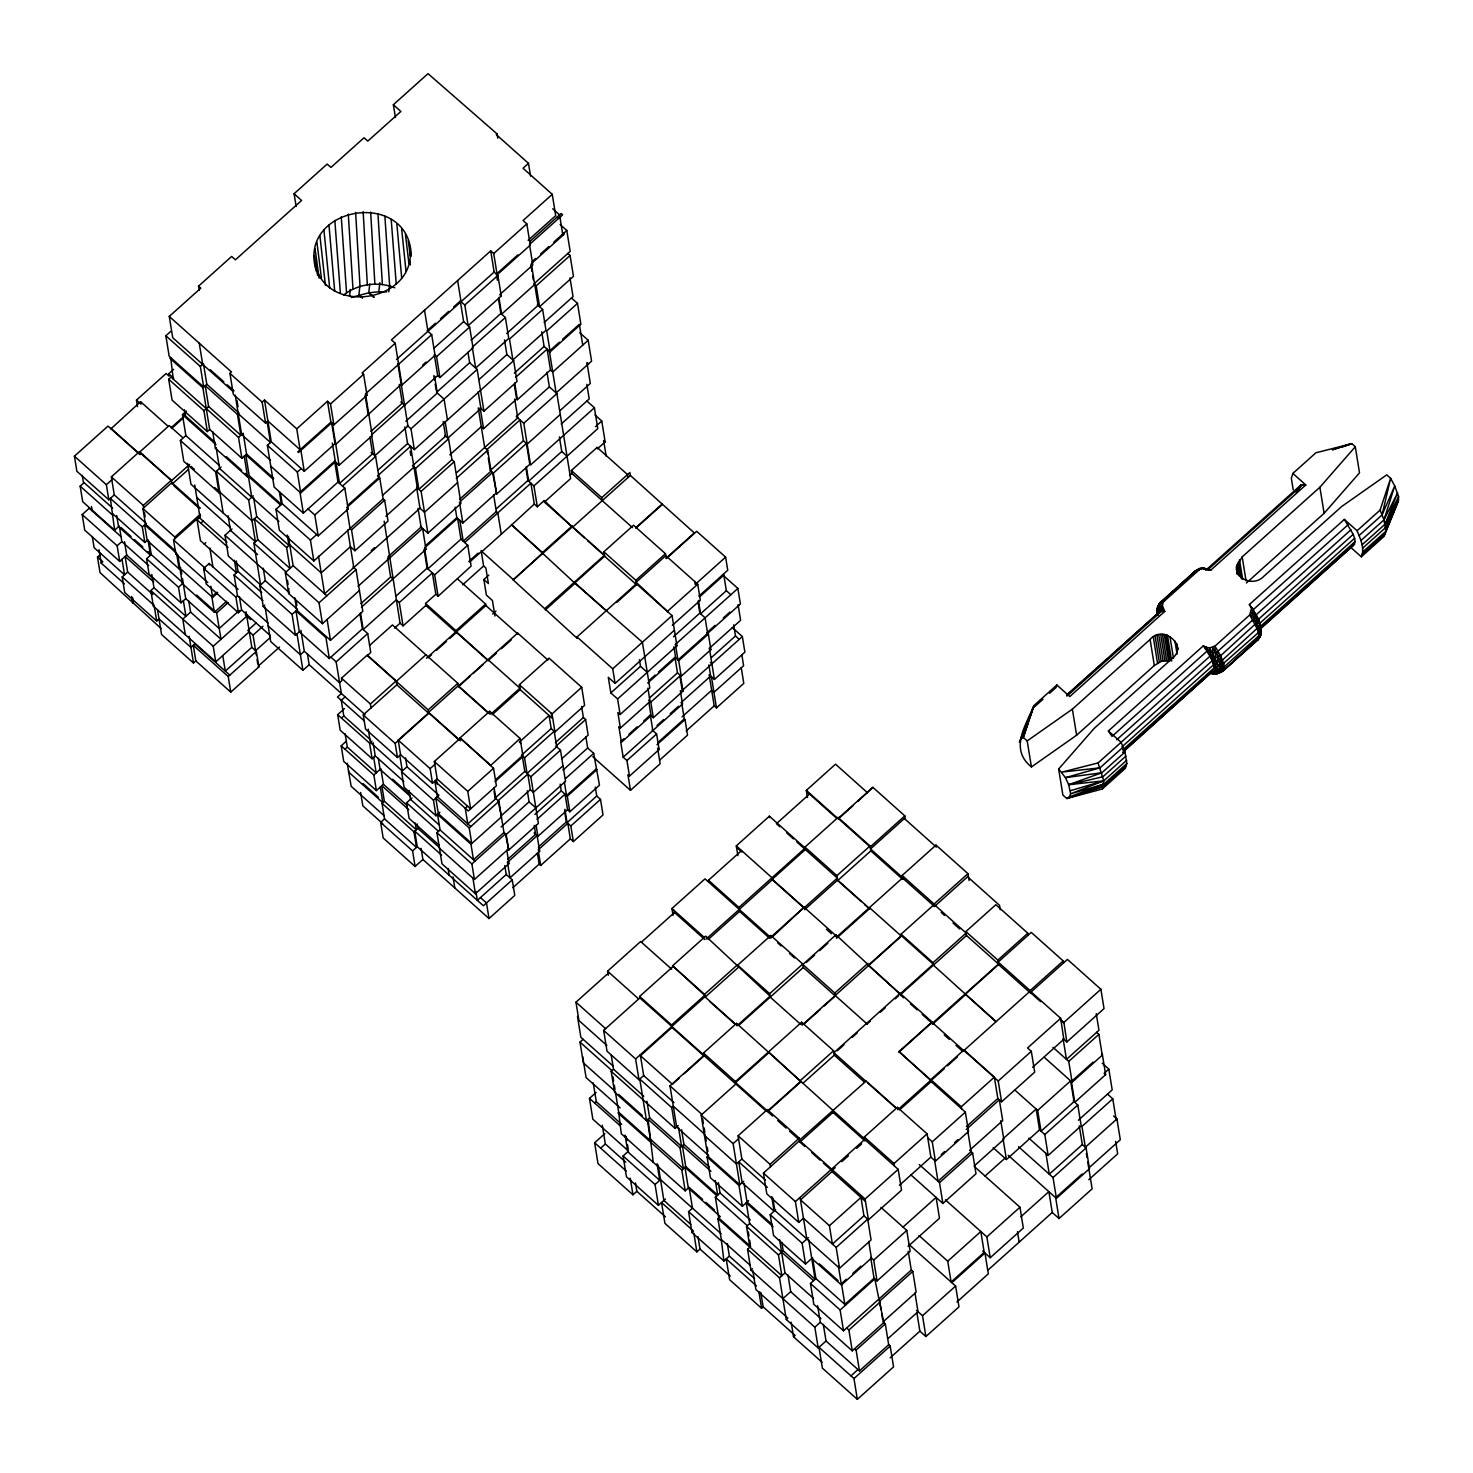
<?xml version="1.0" encoding="UTF-8"?>
<svg xmlns="http://www.w3.org/2000/svg" width="1473" height="1473" viewBox="0 0 1473 1473"><rect width="100%" height="100%" fill="white"/><g stroke="black" fill="none" stroke-linecap="round" stroke-linejoin="round"><path stroke-width="1.5" d="M1209.388 569.867L1202.042 568.026L1196.923 569.996L1158.956 604.169L1157.262 608.257L1158.22 615.309L1157.336 614.609L1157.262 608.257L1160.54 602.144L1195.303 570.972L1202.042 568.026L1210.824 570.106L1305.796 484.948L1292.871 473.422L1315.905 452.782L1351.846 443.668L1355.289 446.742L1359.505 472.815L1324.117 513.304L1246.416 582.977M1249.38 604.538C1255.493 614.259 1266.798 628.658 1257.832 639.853L1223.069 671.025L1216.348 673.971L1210.732 673.437L1216.348 673.971L1223.069 671.025L1260.354 636.097C1263.963 624.349 1255.125 613.946 1249.38 604.538L1344.352 519.398L1357.075 530.74C1360.26 538.787 1365.121 548.122 1361.291 556.812L1350.17 546.87M1122.61 752.427L1213.734 670.362C1215.317 662.427 1207.529 656.056 1209.701 647.917L1214.967 646.113L1249.73 614.941C1253.081 601.573 1251.056 609.656 1257.113 617.205M1237.099 573.918L1236.491 566.387L1242.181 556.904L1319.882 487.25L1355.289 446.742M1362.82 551.915L1385.854 531.274L1398.429 500.82L1398.577 496.567L1394.728 485.943L1390.622 478.302L1386.756 474.84L1341.572 506.602L1263.852 576.274C1255.512 585.407 1239.493 581.467 1236.399 569.572M1344.352 519.398L1353.208 534.349L1258.237 619.489L1260.851 628.161L1260.354 636.097L1257.832 639.853L1221.467 672.001L1213.936 673.99L1210.419 672.351M1353.208 534.349L1354.589 538.289L1259.636 623.447L1261.054 627.369L1258.476 632.561L1221.448 665.17L1218.797 665.851L1212.887 662.758L1215.575 657.75L1214.967 646.113L1220.601 655.761L1219.073 671.43L1218.061 673.106L1213.108 673.64L1211.45 672.093L1216.348 673.971L1219.184 672.185L1219.147 673.4L1213.734 670.362L1123.844 750.935M1159.398 606.324L1160.54 602.144L1164.425 600.984L1199.188 569.812L1202.042 568.026L1206.921 569.904M1122.518 750.088L1214.102 667.969L1218.797 665.851L1209.701 647.917L1206.516 647.384L1206.976 651.158L1112.041 736.371L1108.377 730.976L1203.349 645.818L1206.516 647.384L1214.212 660.585L1216.569 669.957L1214.875 673.106L1213.126 671.099L1219.073 671.43L1223.989 669.294L1223.695 663.734L1220.601 655.761L1256.948 622.527L1256.819 616.487L1251.277 612.823L1260.078 630.536L1260.575 633.648L1257.832 639.853M1258.771 638.122L1260.078 630.536L1257.261 628.824L1249.73 614.941L1258.844 620.575C1260.778 627.314 1263.797 636.189 1256.23 640.829L1257.776 638.766M349.617 295.944L350.224 289.371M1160.54 602.144L1158.017 605.882L1157.336 614.609L1157.262 608.257L1162.16 601.168M362.358 297.969L358.933 294.913L359.872 285.909M316.308 271.235C296.036 205.631 410.212 187.513 411.243 256.21M314.78 262.231C323.876 317.432 418.24 302.388 409.844 247.114M373.847 297.343L368.766 292.796L369.741 284.031M351.311 297.491L368.766 292.796L378.8 291.764L379.85 282.742M388.817 291.875L389.572 285.32M1260.244 629.026L1353.503 545.397L1355.123 541.53L1354.589 538.289M1260.317 626.688L1261.183 629.947L1259.415 637.827M1203.349 645.818L1206.976 651.158L1212.942 652.999L1218.079 651.103L1252.842 619.93L1254.996 615.309L1254.223 612.05L1251.755 610.172L1259.599 624.368L1258.863 626.798L1222.498 659.996L1219.313 669L1213.734 670.362M1158.22 615.309L1157.023 610.687L1159.619 603.875L1195.303 570.972L1199.225 568.596L1204.527 567.989L1205.89 570.161M1359.027 535.601L1382.042 514.961L1390.622 478.302L1380.091 510.1L1357.075 530.74M1158.404 614.112L1157.189 612.05L1158.956 604.169L1164.425 600.984L1158.275 606.581L1159.84 611.442L1158.588 612.915L1111.102 655.503M1165.843 634.66L1170.059 660.714L1161.184 661.395L1154.316 665.538L1076.616 735.211L1031.431 766.973C1009.41 749.076 1025.355 726.318 1033.862 705.641L1056.878 685L1069.803 696.545L1164.775 611.387L1162.4 605.753L1162.915 603.083L1160.595 603.23L1157.704 610.135L1159.214 612.179L1158.883 608.883L1163.044 608.607L1163.339 611.166L1159.987 605.716L1162.4 605.753L1160.669 608.349L1160.871 611.185L1158.883 608.883M1056.878 685L1056.123 687.449L1049.531 693.341M1031.431 766.973L1027.197 740.901L1072.381 709.157L1150.1 639.485C1162.363 624.073 1189.134 645.818 1171.772 658.836L1094.071 728.509L1058.664 768.998L1062.88 795.07L1066.765 798.513L1102.283 789.031L1103.737 780.837L1098.048 762.959L1212.187 660.769L1217.545 662.077L1222.498 659.996M1108.377 730.976L1121.082 742.318L1124.985 752.077L1126.827 763.493L1125.298 768.39L1102.283 789.031M1292.871 473.422L1291.342 478.32L1293.202 489.754M1391.746 512.475L1384.307 536.154L1361.291 556.812M1360.978 540.481L1383.994 519.84L1394.728 485.943L1382.042 514.961M1033.862 705.641L1023.33 737.457L1020.715 739.078L1033.089 708.09L1042.958 699.252M1157.539 613.836L1157.023 610.687L1159.619 603.875M1032.573 1067.299L1063.837 1039.275L1060.652 1018.285L1030.198 991.09L964.005 1050.433L998.215 1080.998L1001.585 1101.804L1034.69 1072.141L1031.321 1051.317L1027.546 1047.966L1060.652 1018.285M1100.883 989.285L1104.032 1008.618L1066.839 1041.963L1063.893 1022.446L1100.883 989.285L1067.428 959.402L1030.437 992.563L1040.582 1001.622M1033.089 708.09L1023.33 737.457L1027.197 740.901M1223.695 663.734L1220.786 672.461L1214.102 667.969M1362.47 548.324L1385.504 527.684L1398.429 500.82L1385.08 533.723L1362.065 554.364M1396.772 503.49L1385.854 531.274L1383.994 519.84L1380.091 510.1M1032.334 710.538L1019.426 742.189L1027.767 723.961M1398.577 496.567L1385.154 524.112L1362.12 544.752M1383.994 519.84L1397.619 492.774L1385.154 524.112L1398.429 500.82M1197.586 569.535L1196.647 571.248L1195.303 570.972M1208.468 653.681L1209.609 652.06M1218.079 651.103L1217.545 662.077L1213.844 666.348L1219.313 669L1224.21 666.846L1258.973 635.673L1261.367 631.291L1260.151 626.688L1355.123 541.53M1305.796 484.948L1300.862 485.004L1299.241 488.87L1295.853 491.908M296.147 206.515L294.084 193.736L327.172 164.074L330.946 167.425L364.034 137.762L367.79 141.113L400.895 111.451L393.365 104.73L428.017 73.65L497.045 133.877L497.727 138.131M199.242 290.384L198.56 286.13L231.648 256.449L235.422 259.819L301.597 200.457L294.084 193.736M233.213 391.542L172.728 337.722L169.266 316.419L200.807 288.137L198.56 286.13M165.86 335.77L200.346 366.482L203.679 387.031L169.174 356.227L165.86 335.77L170.942 331.222M173.28 379.15L170.684 357.571M137.523 406.677L136.455 400.122L166.118 373.516L169.137 376.204L168.732 373.755L173.685 369.318M188.526 469.353L172.028 484.12L171.402 480.198L139.456 451.677L111.359 476.884L114.268 494.891L108.818 499.789L76.872 471.268L74.423 456.188L107.989 426.102L139.935 454.623M110.991 428.79L140.579 401.706L167.812 426.01M169.911 358.27L202.887 387.73L209.663 429.472L207.325 431.571L172.065 400.104L168.695 379.224L171.034 377.125L238.516 437.389L241.885 458.269L246.562 454.071L243.192 433.191L238.516 437.389M200.346 366.482L203.458 363.684L206.791 384.232L239.031 413.011L237.466 414.41L240.854 435.29L208.614 406.511L205.226 385.631L237.466 414.41M116.735 515.605L118.54 526.726L114.636 530.225L82.691 501.704L80.168 486.127L84.071 482.628M202.887 387.73L206.791 384.232M189.612 464.437L171.476 480.695L139.53 452.174L169.192 425.568L182.652 437.591M219.422 465.542L185.856 435.566L182.468 414.686L186.5 411.077M300.124 449.707L296.736 428.827L327.503 401.264L330.891 422.18L297.785 451.806L298.54 452.487L331.646 422.861L335.015 443.686L304.248 471.25L300.879 450.388L267.902 421.039L265.563 423.138L233.342 394.451L229.935 373.369L231.482 371.969L169.266 316.419M497.045 133.877L496.254 134.577L528.494 163.356L530.556 176.134M108.818 499.789L106.369 484.709L111.819 479.811M171.402 427.52L182.947 417.19M171.568 428.514L183.094 418.166M124.524 541.714L126.696 555.063L119.681 561.36L84.716 530.133L82.193 514.574L89.209 508.277L120.804 536.485M207.325 431.571L203.937 410.709L208.614 406.511M219.808 492.111L219.017 492.811L183.775 461.325L180.387 440.464L185.856 435.566M114.636 530.225L110.365 498.39L142.31 526.911L144.833 542.487L147.963 539.689L150.485 555.247L118.54 526.726M143.691 507.854L143.304 505.405L171.402 480.198M175.71 551.141L145.44 524.112L142.918 508.553L171.807 482.647L200.383 508.185M265.563 423.138L262.157 402.147L264.496 400.048L296.736 428.827M528.494 163.356L523.044 168.253L552.265 194.344L555.708 215.647L528.126 240.32M272.928 479.001L245.788 454.77L249.176 475.65L247.611 477.049L215.371 448.252L216.163 447.553L219.532 468.432L278.913 521.46M161.275 628.676L100.017 572.592L97.494 557.015L100.827 554.051M119.681 561.36L117.159 545.783L121.836 541.585L119.313 526.027M124.432 583.842L101.214 563.128L102.779 561.729L97.494 557.015M142.31 526.911L146.214 523.412L114.268 494.891M219.017 492.811L215.647 471.931L221.097 467.033M303.346 513.138L299.976 492.258L334.629 461.196L338.017 482.076L303.346 513.138L274.125 487.047L267.368 445.288L271.271 441.808L264.496 400.048M229.806 675.15L194.841 643.94L190.956 647.439L159.01 618.918L156.672 621.017L124.726 592.477L122.204 576.919L127.654 572.021L125.131 556.463L153.726 581.982M552.265 194.344L523.062 220.527L526.818 223.896L530.262 245.126L497.156 274.751L493.731 253.559L490.712 250.87L391.431 339.895L395.187 343.246L401.963 385.005L435.051 355.324L431.699 334.666L427.188 330.633L435.456 323.231M182.486 578.631L185.727 598.646L181.05 602.844L149.104 574.304L146.582 558.746L151.259 554.548L149.104 541.217M175.103 538.547L174.864 537.074L200.346 514.224M207.767 582.572L175.821 554.032L173.538 539.947L200.586 515.697M493.731 253.559L526.818 223.896M234.41 560.292L236.435 572.813L200.438 540.665L197.069 519.785L200.383 516.82M395.187 343.246L362.1 372.927L363.61 374.271L366.998 395.261L333.892 424.868L330.891 422.18M333.892 424.868L330.504 403.952L363.61 374.271M200.825 523.154L203.164 521.055M175.821 554.032L176.594 553.351L144.649 524.811L147.171 540.388L179.117 568.909L180.682 567.51M440.427 318.794L448.713 311.374M453.666 306.936L460.294 301.008L464.805 305.04L468.156 325.662L501.243 295.981L497.911 275.433L494.155 272.063L490.712 250.87M396.495 359.449L494.155 272.063M529.636 241.664L561.121 213.493L562.612 214.837L529.507 244.463L532.839 264.974L499.734 294.637L501.243 295.981M517.925 254.829L496.401 274.088L497.414 280.257M431.699 334.666L365.488 393.917L366.998 395.261M464.805 305.04L497.911 275.433M187.568 463.332L190.938 484.194L255.418 541.769L248.661 500.01L253.338 495.812M249.305 631.751L215.758 661.856L153.358 606.139L150.835 590.581L153.965 587.782L151.793 574.433M204.213 544.034L205.76 542.635M257.757 539.67L289.997 568.449L286.609 547.569L254.369 518.791L257.757 539.67L253.853 543.169L260.611 584.91L228.389 556.131L225.001 535.251L232.016 528.954M433.835 348.328L463.627 321.63L460.294 301.008M332.327 443.078L335.384 461.859L300.731 492.939L297.343 472.06L301.247 468.561M532.232 261.457L535.564 258.493M540.536 254.019L548.84 246.58M553.811 242.106L566.792 230.488L560.127 224.54M153.358 606.139L154.149 605.44L122.204 576.919M335.015 443.686L335.77 444.349L401.208 384.324L401.963 385.005M422.714 365.046L426.028 362.082M253.669 497.911L256.707 516.692L252.03 520.89L214.708 487.563M181.05 602.844L178.528 587.267L183.204 583.069L147.889 551.546M469.648 327.006L473.036 347.886L439.93 377.548L436.56 356.669L469.648 327.006L463.627 321.63M239.399 596.602L241.572 609.951L238.442 612.75L206.202 583.971L203.697 568.394L209.148 563.496L238.037 589.292M203.937 569.867L205.483 568.468L173.538 539.947M385.908 516.231L417.356 488.042L410.599 446.282L377.493 475.963L379.758 477.97L383.127 498.85L313.823 560.992L279.336 530.188L275.948 509.327L282.19 503.729L280.496 493.289M471.065 340.208L500.857 313.491L498.5 298.89M370.883 431.386L402.332 403.197L399.275 384.398M534.717 284.492L501.612 314.172L498.905 297.472M570.088 255.473L573.476 276.335L539.597 306.715L536.209 285.836L570.088 255.473L567.841 253.448M436.56 356.669L434.296 354.662L437.684 375.541L371.491 434.885L374.86 455.765L407.966 426.084L397.839 363.61L398.594 364.291M335.384 461.859L339.14 465.229L372.246 435.548L365.838 395.979M505.386 317.524L508.756 338.403L475.669 368.084L472.281 347.205L505.386 317.524L500.857 313.491M188.783 600.984L190.588 612.105L182.781 619.102L185.303 634.66M467.954 352.268L469.648 362.708L436.542 392.37L444.073 399.091L447.461 419.971M268.031 623.061L237.484 595.792L234.097 574.912L238 571.414L236.306 560.974M405.848 421.241L437.297 393.052L434.59 376.352M216.954 592.164L211.854 596.731L214.377 612.308L226.732 601.223M179.909 568.21L212.609 597.412L217.709 592.827M506.657 333.561L538.087 305.371L531.33 263.63L564.417 233.949L563.68 233.268M342.528 486.108L375.615 456.427L371.104 452.395M542.616 309.404L545.986 330.283L512.899 359.946L509.511 339.085L542.616 309.404L537.332 304.708M344.792 488.115L348.162 508.995L318.186 535.877L314.799 514.998L344.792 488.115L338.017 482.076M504.502 339.968L506.878 354.57L513.654 360.627L414.355 449.652L410.985 428.772L477.16 369.428L469.648 362.708M286.609 547.569L289.721 544.771L321.206 572.887L350.408 546.704L354.919 550.736L388.025 521.074L384.637 500.194L383.127 498.85M190.588 612.105L221.024 639.282L216.66 612.952L228.223 602.567M238.442 612.75L235.919 597.173L237.484 595.792M377.788 470.31L407.579 443.594L404.872 426.894M478.743 379.795L506.878 354.57M544.145 322.513L573.034 296.607L569.996 277.808M347.554 505.497L379.003 477.307L375.615 456.427M360.056 614.259L362.432 628.861L329.326 658.541L325.956 637.662L295.981 610.908L299.35 631.77L295.447 635.268L263.225 606.489L259.837 585.61L265.306 580.712L263.262 568.191M313.823 560.992L310.435 540.112L316.677 534.533M379.758 477.97L346.652 507.651L348.162 508.995M577.508 303.383L580.878 324.244L550.129 351.826L546.741 330.946L577.508 303.383L571.469 298.006M239.234 610.54L219.182 628.511L185.727 598.646M359.43 590.47L322.44 623.65L288.69 593.527L285.32 572.647L293.109 565.65L288.377 536.43M514.316 373.148L544.108 346.45L541.733 331.83M157.556 610.025L161.533 634.476L193.479 662.997L195.817 660.898L193.294 645.34L228.241 676.549L230.764 692.126L258.88 666.919L256.357 651.361L251.828 647.328L246.065 611.737M215.758 661.856L213.235 646.279L246.801 616.193M382.538 495.351L413.968 467.162M515.679 377.327L547.109 349.138L550.497 370.018L552.743 372.025L588.187 340.263L579.791 332.769M448.584 438.825L451.953 459.705L418.866 489.386L415.478 468.506L448.584 438.825L444.809 435.474M263.225 606.489L264.772 605.09M559.372 342.196L549.374 351.163L556.131 392.904L591.575 361.143L588.187 340.263M562.686 339.213L579.349 324.281L582.737 345.161M354.919 550.736L351.55 529.875L384.637 500.194M514.28 384.398L516.636 399.017L483.549 428.698L480.161 407.818L483.936 411.17L517.023 381.507L513.654 360.627M288.69 593.527L288.8 588.648M256.044 623.024L247.814 630.407L253.08 635.121L256.32 655.135M449.854 454.862L481.284 426.673L483.549 428.698M253.08 635.121L262.967 626.246M516.636 399.017L517.391 399.68L550.497 370.018M454.218 461.73L460.975 503.471L427.888 533.152L421.112 491.393L454.218 461.73L451.953 459.705M251.828 647.328L225.295 671.117L222.773 655.559M295.447 635.268L292.077 614.388L297.528 609.509L265.306 580.712M546.999 372.246L549.355 386.865L516.268 416.528L523.78 423.248L530.556 465.008L594.411 407.745L586.88 401.024M255.602 650.679L270.424 637.386M228.241 676.549L256.357 651.361M456.538 472.778L517.76 417.872L514.721 399.091M371.233 550.589L374.547 547.625M421.112 491.393L416.601 487.36L419.989 508.24L324.594 593.766L318.499 556.186M456.243 478.43L487.673 450.241L484.672 447.553L478.246 407.892M322.44 623.65L319.052 602.77L356.043 569.609L353.041 566.921M457.606 482.592L424.5 512.273L419.989 508.24M523.78 423.248L556.886 393.586L549.355 386.865M279.539 647.034L258.125 666.256L258.88 666.919M358.068 586.309L422.604 528.439L425.992 549.319L361.456 607.189M493.326 473.128L526.413 443.447L529.801 464.326L496.696 494.007L493.326 473.128L490.306 470.439L523.412 440.758L520.024 419.897L486.937 449.56L487.6 453.739M459.613 499.31L491.061 471.121L487.673 450.241M559.703 410.912L590.323 383.459L586.935 362.579L588.445 363.941M461.123 500.654L492.571 472.465L496.696 494.007M560.274 414.447L527.168 444.128L523.412 440.758M300.915 630.37L304.303 651.25L300.4 654.749L268.16 625.97M360.848 603.672L390.64 576.974L387.602 558.193M425.384 545.82L456.833 517.631L455.139 507.191M561.25 424.003L589.218 398.925L586.843 384.324M294.729 597.67L296.754 610.209L330.486 640.332L362.818 611.35L356.043 569.609M456.833 517.631L462.853 523.007L495.941 493.326M265.122 607.171L270.682 641.528L302.922 670.307L309.164 664.728L307.36 653.607M395.666 596.362L427.115 568.173L424.077 549.392M425.992 549.319L424.482 547.974L457.587 518.293L460.957 539.173L427.87 568.854L424.832 550.055M496.475 508.682L527.905 480.493L525.879 467.972M559.39 436.892L561.765 451.493L528.66 481.174L526.303 466.554M493.621 494.818L496.327 511.518L463.222 541.199L459.834 520.319M464.732 542.543L530.924 483.181L534.294 504.061L537.314 506.749L544.181 500.599L572.574 527.224L630.352 475.429L629.873 472.483L601.776 497.671L602.254 500.617M435.842 594.245L425.55 603.488L425.863 605.44L403.068 625.878L399.293 602.549L432.381 572.887L435.842 594.245L438.107 596.27L471.121 566.092L467.733 545.231L460.957 539.173M595.534 426.618L601.757 421.02L595.018 414.999M364.457 721.07L337.501 697.005L341.386 693.507L336.157 661.856L367.698 633.574L362.432 628.861M438.107 596.27L434.645 574.893L467.733 545.231M537.314 506.749L533.926 485.887L597.78 428.625L594.411 407.745M369.52 645.505L392.481 624.939L457.845 683.306L458.398 686.731L469.924 676.383M394.561 628.124L400.048 623.189L384.177 521.221M468.874 561.379L478.044 553.167M469.629 562.042L481.837 551.105L481.082 550.423M511.499 524.498L575.004 583.308L642.394 642.21L649.796 687.928L620.133 714.534L617.61 698.957L676.936 645.763L672.056 615.622L636.354 583.75L577.029 636.944L577.269 638.417L513.175 579.92L542.764 552.835L511.591 524.996L534.294 504.061M632.488 527.629L571.819 473.459L571.34 470.513L597.117 447.405L627.535 474.582L628.014 477.528M513.101 579.423L481.929 551.583L511.591 524.996M304.303 651.25L339.545 682.717L341.883 680.636L341.478 678.169L367.256 655.08L396.163 680.894L396.808 684.816L428.735 713.337L395.169 743.423L397.452 757.509L400.564 754.71L398.207 740.127L428.661 712.84L458.895 739.851M601.757 421.02L605.145 441.9L597.357 448.878L597.117 447.405M428.735 713.337L428.183 709.894L367.329 655.559L370.754 652.484L367.698 633.574M569.535 475.503L571.819 473.459M584.339 537.719L544.421 502.072L570.64 478.559L556.886 393.586M462.614 584.818L483.604 566L481.45 552.651M345.161 696.858L341.257 700.356L343.78 715.933L370.294 739.593M494.928 616.045L492.424 600.487L486.385 595.11L483.881 579.552L488.815 575.114M373.074 742.595L375.247 755.944L372.117 758.742L340.189 730.221L337.667 714.663L344.406 708.623M341.441 718.032L343.78 715.933M371.03 707.924L370.404 704.002L396.163 680.894M396.255 681.391L425.918 654.785M542.672 552.338L572.353 525.751M449.688 638.527L456.28 632.617L455.967 630.647L485.63 604.059L457.477 578.907M513.175 579.92L572.5 526.726L604.427 555.229L545.102 608.423M397.452 757.509L365.525 729.006L363.242 714.902L396.808 684.816M426.47 658.228L456.133 631.622L488.06 660.143M485.63 604.059L485.869 605.513L456.207 632.12L488.134 660.622L496.383 653.239M428.275 657.731L431.571 654.767M436.505 650.33L446.393 641.473M376.388 790.578L373.866 775.001L380.881 768.703L383.403 784.28L376.388 790.578L343.706 761.394L341.184 745.817L346.1 741.416M492.682 614.038L495.978 611.074M344.94 749.186L347.297 747.087L345.124 733.738M372.117 758.742L369.613 743.165L371.951 741.066M616.745 602.457L636.52 584.726L604.593 556.223L603.875 551.804L633.537 525.217L665.465 553.719L666.183 558.138L694.28 532.931L630.352 475.429M428.183 709.894L457.845 683.306M547.901 660.051L517.649 633.059L458.324 686.234L488.557 713.245M473.22 673.437L483.107 664.562M635.82 527.647L662.279 503.932M501.317 648.801L511.205 639.945M604.593 556.223L574.93 582.811L606.858 611.332M635.913 528.144L662.353 504.429M545.341 609.896L575.004 583.308M439.875 812.267L435.99 815.766L404.062 787.245L401.54 771.686L406.99 766.789L405.554 757.895M382.023 803.337L413.95 831.84L416.472 847.417L384.545 818.914L382.023 803.337L384.361 801.238L381.838 785.68L408.739 809.69M470.789 826.556L437.352 796.69L434.848 781.132L468.267 810.979L496.383 785.79L493.547 768.262L460.018 737.918L489.68 711.312L520.116 738.489L523.025 756.496L495.02 781.629M551.289 713.227L552.08 718.143L520.153 689.622L519.361 684.724L549.024 658.136L581.706 687.302L584.615 705.328L554.953 731.915L551.197 728.564L549.061 715.455L519.398 742.042L520.908 743.386M636.52 584.726L635.802 580.307L665.465 553.719M434.332 761.504L467.77 791.369L470.623 808.88L437.186 779.033L434.332 761.504L460.11 738.396M437.186 779.033L432.51 783.231L430.134 768.648L434.811 764.45M491.89 713.282L519.914 688.149L487.986 659.646L488.134 660.622M492.129 714.755L520.153 689.622M666.256 558.617L696.711 531.33L725.618 557.144L727.754 570.254L698.92 596.105M421.094 848.374L422.898 859.477L415.091 866.474L383.164 837.971L380.642 822.394L384.545 818.914M439.341 845.392L409.089 818.38L406.566 802.822L412.035 797.924M435.99 815.766L433.467 800.189L438.917 795.291L406.99 766.789M413.95 831.84L417.853 828.36L417.135 823.904M490.527 765.573L520.116 738.489M725.618 557.144L695.182 584.45L694.704 581.504M554.953 731.915L552.044 713.908L581.706 687.302M668.061 610.779L697.723 584.192L665.796 555.671L636.115 582.277L668.3 612.252M467.77 791.369L493.547 768.262M674.413 630.205L615.088 683.398L612.731 668.816L672.056 615.622M415.091 866.474L412.587 850.915L417.264 846.717L414.742 831.159L441.624 855.15M521.534 755.152L551.197 728.564M495.904 779.475L522.271 755.833L524.535 757.84L527.058 773.417L556.72 746.811L554.198 731.252L524.535 757.84M699.675 596.786L723.832 575.133L723.077 574.452M506.822 850.271L508.977 863.62L475.429 893.706L441.992 863.859L436.947 832.724L440.059 829.925L437.536 814.366L470.973 844.213L473.496 859.772L503.95 832.484L498.905 801.349L495.131 797.998L494.063 791.314M467.604 806.191L465.265 808.29L467.788 823.867L495.885 798.661L494.081 787.539M672.296 625.362L700.319 600.248L697.723 584.192M555.358 742.65L583.382 717.535L581.577 706.414M617.61 698.957L610.835 692.918L640.497 666.312L639.411 659.646M673.456 636.759L699.822 613.118L698.018 601.997M495.131 797.998L524.793 771.392L522.271 755.833M723.832 575.133L726.336 590.691L700.577 613.799L698.423 600.45M583.382 717.535L585.628 719.542L555.965 746.148L560.495 750.18L565.522 781.316L506.196 834.51L508.719 850.068L538.381 823.481L530.814 776.768L524.793 771.392M469.243 827.955L435.805 798.09L438.328 813.667L471.765 843.513L469.243 827.955L498.905 801.349M737.881 588.445L740.403 604.004L677.948 659.996L675.426 644.419L737.881 588.445L722.488 574.691M530.814 776.768L560.495 750.18M561.784 758.761L588.15 735.119L585.628 719.542M648.58 680.949L655.172 675.039M658.468 672.075L674.947 657.308L677.47 672.866L681.226 676.236L710.888 649.63L708.366 634.071L706.874 632.727M647.678 683.085L675.702 657.971L673.898 646.85M500.673 816.245L530.335 789.657L527.813 774.08L498.15 800.686L501.428 816.926L470.973 844.213M708.513 631.254L715.086 625.362M723.298 617.997L729.871 612.087M681.226 676.236L678.703 660.659L708.366 634.071M562.999 765.739L533.336 792.345L530.335 789.657M562.944 770.158L587.672 747.989L585.867 736.868M501.078 826.979L529.083 801.864L527.297 790.743M649.446 697.981L677.47 672.866M648.912 702.363L651.066 715.694L621.403 742.3L618.881 726.723L620.391 728.067L650.053 701.479L647.899 688.13M732.32 627.608L742.355 636.557L744.878 652.134L714.423 679.421L709.378 648.286L740.606 620.299L738.083 604.722L738.838 605.403M565.669 778.481L593.693 753.366L587.672 747.989M653.331 717.719L650.808 702.161L680.471 675.555L682.993 691.113L653.331 717.719L650.33 715.031L643.738 720.941M507.964 849.387L474.416 879.491L471.894 863.914L505.442 833.828L508.719 850.068M534.902 814.459L561.268 790.835L560.2 784.152M711.551 657.437L735.469 635.986L733.664 624.883M652.097 729.927L656.608 733.959L659.131 749.518L629.468 776.124L626.946 760.547L623.171 757.196L620.667 741.619L623.963 738.673M628.897 734.235L637.146 726.852M537.019 819.301L565.043 794.186L567.565 809.745L569.812 811.77L599.474 785.183L593.693 753.366M682.993 691.113L682.238 690.45L742.355 636.557M596.215 768.943L566.553 795.53L564.38 782.181M569.812 811.77L567.289 796.212L596.952 769.606M507.614 859.459L535.638 834.326L534.202 825.432M657.032 725.489L663.623 719.579M670.215 713.669L678.464 706.285M623.171 757.196L682.515 704.002L680.342 690.653M507.485 862.276L537.148 835.67L539.67 851.247L510.008 877.834L507.485 862.276L508.977 863.62M534.128 832.981L537.903 836.351L567.565 809.745M626.946 760.547L656.608 733.959M504.797 865.59L506.233 874.483L477.344 900.371L475.908 891.478M682.017 716.872L711.68 690.285L713.945 692.292L743.607 665.704L741.803 654.583M538.308 847.067L566.313 821.952L564.509 810.831M595.295 787.134L596.731 796.028L567.068 822.634L564.914 809.285M657.915 742.539L684.282 718.898L681.76 703.321M657.013 744.675L685.019 719.561L684.282 718.898M600.505 799.397L603.009 814.956L573.347 841.562L570.824 825.985L600.505 799.397L596.731 796.028M506.233 874.483L512.254 879.86L483.383 905.748L417.264 846.717M686.179 730.958L714.202 705.843L709.157 674.708L714.423 679.421M512.807 887.759L539.173 864.117L537.369 852.996M539.173 864.117L540.683 865.461L570.346 838.874L567.823 823.297L538.161 849.903L539.67 851.247M714.202 705.843L716.467 707.869L743.791 683.362L741.269 667.803M659.536 760.252L687.541 735.137L685.019 719.561M592.79 756.699L630.481 790.338L660.143 763.75L657.621 748.174L659.131 749.518M422.898 859.477L489.018 918.526L514.777 895.418L512.254 879.86M737.881 855.666L736.297 845.87L769.385 816.189L805.105 848.08L738.912 907.442L739.556 911.364L769.827 938.393M673.032 915.285L671.927 908.51L705.015 878.847L771.189 937.933M807.499 797.593L806.339 790.375L835.522 764.192L867.487 792.732M708.789 882.198L708.476 880.246L741.563 850.565M608.22 975.255L607.557 971.167L640.645 941.505L671.688 969.197M641.399 942.168L674.505 912.505L674.192 910.535M606.858 1045.48L578.944 1020.55L575.961 1002.192L609.067 972.511M809.506 794.039L776.4 823.72L779.806 826.758M647.291 1119.977L650.661 1140.802L618.697 1112.262L615.327 1091.438L583.363 1062.917L579.994 1042.092L583.124 1039.294M684.024 1073.835L703.947 1055.975L671.983 1027.436L671.596 1024.987L704.683 995.325L672.572 965.809L705.659 936.128L770.066 996.135L736.96 1025.816M796.838 841.948L837.308 878.092L804.221 907.773L772.257 879.234L805.344 849.553L804.958 847.104L838.045 817.441L870.009 845.962L870.801 850.878L902.765 879.399M703.781 1054.999L639.871 997.921L639.632 996.448L672.719 966.785M904.827 815.876L870.175 846.957L838.211 818.417L872.863 787.337L904.827 815.876L905.14 817.846L870.488 848.908L902.452 877.448M852.885 805.823L838.284 818.896L806.339 790.375M857.746 801.459L872.863 787.337M640.295 1054.742L643.664 1075.548L638.987 1079.746L607.023 1051.206L603.654 1030.4L639.871 997.921M706.138 939.074L772.331 879.731L772.018 877.761L736.297 845.87M708.108 939.553L739.556 911.364M646.923 1101.233L649.63 1117.878L646.5 1120.677L614.554 1092.137L611.185 1071.331L613.523 1069.232L611.148 1054.668M738.102 967.614L704.996 997.276L704.536 994.33L737.623 964.668M861.263 901.568L837.714 880.541L836.903 875.643L870.009 845.962M665.446 1199.04L658.431 1205.337L626.467 1176.798L623.097 1155.992L628.566 1151.094L592.846 1119.204L589.476 1098.379L596.105 1092.432M823.683 1006.372L835.265 995.987L803.319 967.448L802.748 964.023L770.802 935.484L737.697 965.146L769.661 993.686L770.213 997.129L800.483 1024.158M836.093 935.815L804.129 907.276L771.042 936.957L770.802 935.484M638.987 1079.746L635.618 1058.94L704.923 996.779L735.193 1023.827M772.846 936.441L804.129 907.276M671.983 1027.436L640.442 1055.718L672.406 1084.257L679.053 1078.291M804.534 909.725L837.621 880.062L869.586 908.583L836.48 938.264M837.714 880.541L870.801 850.878M594.742 1103.093L596.289 1101.694L593.269 1082.95M1066.562 695.072L1159.84 611.442L1164.775 611.387M1207.584 568.633L1300.862 485.004M1067.023 695.035L1107.714 658.541M1066.931 696.085L1161.921 610.927L1160.669 608.349M1207.694 568.56L1207.97 569.646L1302.924 484.507M716.909 1195.763L684.945 1167.224L688.333 1188.048L685.203 1190.847L621.293 1133.768L618.697 1112.262M635.507 1183.003L636.87 1191.326L632.967 1194.824L598.001 1163.596L594.632 1142.772L604.795 1133.676M703.947 1055.975L703.468 1053.029L736.555 1023.367L864.633 1138.979M769.661 993.686L802.748 964.023M900.242 994.349L835.928 934.839L802.84 964.502L834.786 993.041L835.265 995.987M968.35 876.104L934.471 906.466L902.526 877.945L902.12 875.478L935.999 845.115L967.964 873.655L969.068 880.504M806.302 962.513L814.587 955.093M819.54 950.656L827.826 943.236M600.653 1148.167L605.329 1143.969L602.291 1125.225M748.615 1200.698L742.374 1206.277L710.428 1177.756L707.058 1156.931L708.605 1155.532L676.659 1126.992L669.994 1085.859L703.873 1055.478L766.107 1111.047M902.526 877.945L836.333 937.288L835.928 934.839M738.783 1025.318L803.319 967.448M678.206 1125.593L675.094 1128.392L671.725 1107.586L673.29 1106.186L705.236 1134.726M651.434 1140.102L683.398 1168.623L680.029 1147.817L648.065 1119.277L653.257 1162.307M1348.034 524.793L1253.026 609.877L1254.223 612.05M701.166 1115.098L733.131 1143.637L739.796 1184.771L707.832 1156.231L701.166 1115.098L735.819 1084.018L735.432 1081.569L801.625 1022.225L833.571 1050.765L834.289 1055.165L864.559 1082.213M1116.681 739.814L1209.959 656.203L1215.575 657.75L1220.601 655.761M1350.98 529.746L1256.009 614.922L1258.844 620.575L1258.237 619.489M834.786 993.041L867.892 963.36M934.471 906.466L934.085 904.017L967.964 873.655M768.685 1052.882L735.579 1082.545L767.543 1111.084L800.631 1081.421L768.519 1051.888M801.625 1022.225L802.104 1025.171L901.384 936.147L901.071 934.177L934.158 904.514L966.122 933.053L933.017 962.716L933.422 965.165L995.822 1021.71M803.835 1024.177L820.369 1009.336M1122.003 746.829L1213.586 664.746L1215.648 664.249M1058.664 768.998L1065.439 777.652L1100 767.838L1123.034 747.198M680.029 1147.817L683.914 1144.318L681.557 1129.754M1259.857 628.032L1264.939 623.466M1268.327 620.428L1278.509 611.295M1290.385 600.653L1293.773 597.615M1300.567 591.538L1307.343 585.444M1312.443 580.878L1331.095 564.159M1346.359 550.479L1349.765 547.44M1123.936 749.886L1129.036 745.338M1145.976 730.129L1151.076 725.563M1157.852 719.487L1181.585 698.202M1201.931 679.955L1208.725 673.879M1259.783 629.081L1354.755 543.924M1101.951 772.717L1065.439 777.652L1068.68 784.704L1101.951 772.717L1124.985 752.077M1125.869 756.146L1102.854 776.787L1068.68 784.704L1070.65 793.781L1069.361 796.875L1066.765 798.513L1103.038 786.582L1126.072 765.942M1126.753 760.197L1103.737 780.837L1070.65 793.781L1103.811 784.152L1126.827 763.493M658.431 1205.337L655.062 1184.513L660.512 1179.634L721.07 1233.693M685.203 1190.847L681.833 1170.022L685.737 1166.524L682.367 1145.718L710.962 1171.256M765.426 1180.094L741.876 1159.067L738.102 1135.793L767.304 1109.611L799.268 1138.15L799.894 1142.072L804.939 1146.583M922.19 1014.363L932.28 1023.385L998.473 964.023L966.509 935.502L965.883 931.58L995.858 904.698L1027.823 933.238L1028.136 935.189M800.483 1080.427L833.571 1050.765M772.662 1116.074L767.617 1111.581L800.723 1081.9M965.533 994.68L932.446 1024.361L932.041 1021.912L900.095 993.373L833.902 1052.716L865.848 1081.256L799.581 1140.102L789.491 1131.098M733.131 1143.637L738.581 1138.739M837.364 1050.728L843.974 1044.799M852.259 1037.379L857.212 1032.923M835.191 995.49L867.155 1024.03L870.451 1021.065M880.394 1012.154L885.347 1007.698M895.289 998.804L898.585 995.84M903.686 997.847L900.316 994.846L966.509 935.502M802.84 1083.355L834.289 1055.165M741.876 1159.067L736.408 1163.946L704.462 1135.425M727.349 1243.617L729.356 1256.119L723.906 1260.998L691.942 1232.478L688.572 1211.653L692.476 1208.155L689.106 1187.348L702.566 1199.353M823.315 1324.374L826.022 1341.019L818.215 1348.016L814.845 1327.191L750.935 1270.131L747.566 1249.307L750.678 1246.508L718.732 1217.987L715.344 1197.162L720.039 1192.964L718.345 1182.561M742.374 1206.277L739.004 1185.47L743.681 1181.272M691.942 1232.478L693.507 1231.078L661.543 1202.539L664.931 1223.345L696.876 1251.884L700.006 1249.086L697.981 1236.602M770.453 1166.782L770.066 1164.333L799.268 1138.15M1063.524 962.9L1063.211 960.93L1031.247 932.391L998.16 962.072L1030.124 990.611L1030.511 993.06L998.547 964.52L997.847 960.101L1027.823 933.238M798.771 1222.424L766.807 1193.885L763.437 1173.079L799.655 1140.599L865.074 1199.022L868.444 1219.828L901.55 1190.166L898.18 1169.341L864.706 1139.458L795.402 1201.6L798.771 1222.424L803.448 1218.226L836.167 1247.428L839.536 1268.253L871.077 1239.971L867.707 1219.165L836.167 1247.428M930.991 1080.611L898.953 1051.575L932.041 1021.912M899.027 1052.072L932.114 1022.391L964.079 1050.93L963.931 1049.954L930.826 1079.617L931.139 1081.587L965.367 1112.133L968.498 1131.485L935.392 1161.147L930.881 1157.115L927.106 1133.86L897.407 1107.346L864.32 1137.009L864.946 1140.931L833 1112.391L799.894 1142.072M998.547 964.52L965.459 994.201L995.73 1021.231M749.904 1265.031L721.31 1239.493L717.94 1218.687L720.279 1216.588L688.333 1188.048M723.906 1260.998L721.31 1239.493M749.904 1247.208L746.535 1226.401L749.647 1223.603L746.277 1202.778L773.196 1226.825M845.594 1305.096L815.913 1278.582L812.525 1257.758L805.51 1264.055L773.564 1235.516L770.195 1214.709L775.645 1209.812M1030.124 990.611L1063.211 960.93M897.812 1109.795L930.899 1080.114L898.953 1051.575M932.648 1079.12L944.23 1068.735M947.526 1065.771L957.468 1056.859M835.173 1167.647L831.858 1170.612L823.444 1163.099M841.783 1161.7L848.411 1155.771M856.678 1148.351L861.65 1143.895M899.708 1109.777L931.139 1081.587M831.619 1169.139L832.006 1171.587L800.483 1199.869L829.428 1225.702L832.392 1244.077L863.933 1215.796L860.969 1197.439L829.428 1225.702M750.935 1270.131L752.5 1268.732M717.94 1218.687L781.868 1275.747L778.481 1254.941L783.176 1250.743L781.813 1242.42M805.51 1264.055L802.141 1243.23L808.382 1237.651M894.406 1165.99L894.019 1163.523L927.106 1133.86M961.593 1108.782L961.28 1106.812L994.367 1077.15L963.931 1049.954M865.074 1199.022L898.18 1169.341M998.215 1080.998L1031.321 1051.317M818.215 1348.016L786.269 1319.477L779.512 1277.846L784.98 1272.948L779.585 1239.64M935.392 1161.147L932.262 1141.814L965.367 1112.133M756.514 1285.947L726.244 1258.918L729.614 1279.724L761.578 1308.263L763.143 1306.864L760.768 1292.3M899.432 1185.305L930.881 1157.115M966.38 1126.642L997.829 1098.453L994.367 1077.15M966.233 1129.46L999.338 1099.797L1002.708 1120.603L969.602 1150.284L972.622 1152.972L975.991 1173.778L942.886 1203.459L910.682 1174.699M941.265 1154.556L944.58 1151.573M954.504 1142.68L957.818 1139.715M782.899 1298.652L790.688 1291.674L788 1275.01M908.233 1251.313L911.271 1270.057L843.513 1330.8L813.814 1304.286L810.445 1283.462L815.913 1278.582M1098.876 1034.377L1102.246 1055.202L1072.123 1082.195L1068.735 1061.407L1098.876 1034.377L1096.612 1032.37M786.269 1319.477L787.816 1318.077L755.87 1289.538L752.832 1270.812M942.886 1203.459L939.516 1182.635L972.622 1152.972M903.023 1227.083L936.11 1197.402L939.479 1218.226L908.049 1246.416M880.983 1207.4L906.779 1230.434L910.148 1251.258L877.061 1280.939L873.692 1260.115L870.672 1257.426L874.041 1278.251L844.858 1304.415L841.47 1283.609L846.349 1279.245M852.83 1273.427L860.95 1266.154M1039.533 1129.883L1006.427 1159.546L1003.058 1138.739L1036.163 1109.059L1039.533 1129.883L1044.799 1134.578L1048.168 1155.403L1081.182 1125.795L1077.794 1105.008L1073.265 1100.975M811.752 1258.458L841.451 1284.972L871.427 1258.108L868.739 1241.444M974.021 1166.119L1003.813 1139.402L1000.775 1120.677M1037.655 1110.403L1070.632 1080.851L1074.02 1101.638L1041.043 1131.227L1037.655 1110.403L1014.602 1089.817M1093.132 1062.033L1071.387 1081.532L1074.774 1102.32L1105.634 1074.646L1102.264 1053.821L1102.246 1055.202M873.692 1260.115L906.779 1230.434M822.118 1362.322L793.524 1336.803L795.089 1335.403L763.143 1306.864M814.845 1327.191L820.314 1322.294L817.607 1305.649M985.032 1176.08L1004.881 1158.275M843.513 1330.8L840.144 1309.994L874.796 1278.914L883.8 1322.57L852.259 1350.833L820.314 1322.294M1102.209 1063.211L1108.819 1069.103L1104.142 1073.301L1105.634 1074.646M1044.799 1134.578L1077.794 1105.008M1078.383 1120.216L1112.189 1089.91L1108.819 1069.103M911.271 1270.057L912.781 1271.402L879.676 1301.082L881.02 1309.405M852.259 1350.833L848.89 1330.027L880.431 1301.745M1113.606 1115.963L1116.921 1118.928L1085.343 1147.264L1081.937 1126.458L1112.778 1098.821L1107.512 1094.108M947.728 1261.201L980.834 1231.52L984.203 1252.345L951.116 1282.007L947.728 1261.201L919.042 1235.571M1079.267 1125.851L1082.324 1144.576L1049.292 1174.202L1045.904 1153.377M885.31 1323.914L888.679 1344.72L859.477 1370.903L856.108 1350.078L885.31 1323.914L883.045 1321.889L916.151 1292.208L912.781 1271.402M1019.96 1207.234L1023.33 1228.04L990.224 1257.721L986.855 1236.897L1019.96 1207.234L975.052 1167.132M1086.098 1147.927L1089.486 1168.715L1056.417 1198.378L1053.048 1177.553L1086.098 1147.927L1082.324 1144.576M1020.752 1216.864L1048.886 1191.639L1052.256 1212.463L1059.032 1218.521L1092.137 1188.84L1087.718 1161.81M888.219 1338.386L918.01 1311.688L914.972 1292.944M951.853 1282.688L984.958 1253.007L988.328 1273.832L956.879 1302.022M850.952 1375.837L857.967 1369.559M955.627 1286.039L958.997 1306.864L925.891 1336.527L922.521 1315.72L955.627 1286.039L908.896 1244.335M890.189 1346.064L893.559 1366.889L857.341 1399.35L853.972 1378.544L890.189 1346.064L888.679 1344.72M1082.121 1173.981L1055.662 1197.696L1059.032 1218.521M890.097 1357.867L919.87 1331.15L916.85 1312.425M987.72 1270.334L1052.256 1212.463M1088.768 1179.744L1117.676 1153.819L1115.65 1141.317M1205.153 648.488L1206.516 647.384M343.614 295.042C357.81 283.884 378.119 281.048 394.856 287.806M1258.384 636.262L1261.109 633.74L1260.667 631.862M1341.222 447.35L1351.846 443.668L1332.402 449.799L1349.489 444.165M1103.811 784.152L1069.361 796.875L1103.038 786.582M1070.484 790.688L1103.737 780.837L1068.68 784.704M1098.048 762.959L1062.107 772.073L1100 767.838M1258.936 621.477L1260.262 624.239L1252.842 619.93M1196.923 569.996L1199.188 569.812L1199.225 568.596L1203.496 568.891M378.8 291.764L386.81 291.857M1207.97 569.646L1210.824 570.106M1223.069 671.025L1219.313 669M1213.918 669.165L1216.569 669.957M1211.45 672.093L1214.875 673.106M1223.989 669.294L1221.946 668.3L1218.318 657.179L1212.629 647.476L1212.942 652.999L1211.082 658.486L1214.212 660.585M1157.023 610.687L1158.312 611.461M1157.189 612.05L1158.588 612.915M1255.364 624.589L1260.851 628.161M368.766 292.796L374.124 296.994M358.933 294.913L362.505 297.712M552.725 208.798L559.556 214.892L562.87 235.349L562.115 234.667M557.217 216.991L558.727 218.335M536.209 285.836L533.962 283.829L570.18 251.349L566.792 230.488M544.108 346.45L550.129 351.826M605.145 441.9L603.635 440.556L606.158 456.114M726.336 590.691L730.866 594.724M561.765 451.493L567.031 456.207M571.34 470.513L601.776 497.671M735.469 635.986L739.225 639.356M437.684 375.541L439.93 377.548M699.822 613.118L705.088 617.831L707.611 633.39M527.905 480.493L533.926 485.887M904.367 818.546L936.312 847.067L935.999 845.115M603.875 551.804L635.802 580.307M967.577 876.803L999.541 905.324L1000.241 909.743M709.378 648.286L710.888 649.63M587.709 540.72L604.519 555.726M710.409 662.519L711.901 663.863M675.426 644.419L676.936 645.763M400.822 401.853L404.578 405.204M675.702 657.971L678.703 660.659M407.211 425.402L410.985 428.772M496.327 511.518L497.819 512.862L501.28 534.22M965.883 931.58L997.847 960.101M902.12 875.478L934.085 904.017M806.486 791.351L836.738 818.362M941.21 912.487L944.58 915.488M952.976 923L959.715 929.003M1060.891 1019.758L1063.893 1022.446M1060.726 1020.255L1063.727 1022.943M407.579 443.594L414.355 449.652M1066.839 1041.963L1063.083 1038.594L1066.47 1059.382L1098.95 1030.271L1096.262 1013.608M640.497 666.312L647.273 672.369M682.515 704.002L681.005 702.658L710.667 676.052L708.863 664.949M415.478 468.506L412.477 465.818L445.564 436.137L443.189 421.536M1052.974 1047.321L1068.735 1061.407M327.503 401.264L330.504 403.952M648.562 700.135L650.808 702.161M577.029 636.944L612.731 668.816M1044.191 1057.246L1072.123 1082.195M804.958 847.104L836.903 875.643M901.071 934.177L933.017 962.716M786.619 832.834L793.431 838.91M901.384 936.147L869.42 907.607L869.659 909.08M864.614 904.569L867.984 907.571M483.604 566L485.869 568.007L488.392 583.584L483.881 579.552M615.088 683.398L608.312 677.341L610.835 692.918M420.357 526.432L427.888 533.152M620.133 714.534L617.868 712.509L620.391 728.067M229.935 373.369L262.157 402.147M485.869 605.513L517.796 634.034L517.649 633.059M210.252 369.723L223.804 381.783M227.21 384.803L233.986 390.842M427.115 568.173L434.645 574.893M736.537 847.343L741.803 852.038M772.331 879.731L804.295 908.252M910.424 1003.85L917.145 1009.87M826.39 929.26L831.435 933.753M944.211 1034.875L949.256 1039.386M955.995 1045.388L962.716 1051.391M1089.486 1168.715L1088.731 1168.052L1120.309 1139.752L1116.921 1118.928M271.271 441.808L304.248 471.25M238.258 413.71L270.48 442.508L267.129 421.738M267.368 445.288L297.343 472.06M997.829 1098.453L1001.585 1101.804M389.516 558.12L388.007 556.776L421.112 527.095L418.056 508.314M629.468 776.124L627.958 774.78L630.481 790.338M351.55 529.875L350.04 528.531L347.002 509.732M270.48 460.349L241.627 434.59L235.238 395.114M1028.817 1138.113L1048.168 1155.403M519.361 684.724L552.044 713.908M168.732 373.755L173.814 378.285M425.55 603.488L455.967 630.647M270.756 466.168L300.731 492.939M425.863 605.44L456.28 632.617M390.64 576.974L392.904 578.999M168.695 379.224L203.937 410.709M246.562 454.071L273.72 478.302M308.023 508.94L314.799 514.998M1018.506 1146.712L1053.048 1177.553M209.663 429.472L241.885 458.269M399.293 602.549L396.274 599.861L363.187 629.542L360.48 612.842M708.476 880.246L738.912 907.442M777.762 942.959L781.132 945.961M789.546 953.473L794.591 957.984M930.826 1079.617L961.28 1106.812M183.241 413.987L215.205 442.508M182.468 414.686L216.034 444.662M282.19 503.729L318.186 535.877M249.176 475.65L281.398 504.429L279.373 491.908M226.345 456.648L241.609 470.292M244.997 473.312L280.625 505.129M1008.195 1155.311L1056.417 1198.378M993.17 1147.706L1006.427 1159.546M275.948 509.327L310.435 540.112M400.048 623.189L403.068 625.878M968.498 1131.485L967.743 1130.804L971.112 1151.628L938.006 1181.291L934.637 1160.485M248.661 500.01L216.421 471.231L223.178 512.991M136.455 400.122L140.985 404.154L140.579 401.706M180.387 440.464L215.647 471.931M256.707 516.692L288.947 545.47L287.253 535.049M561.268 790.835L567.289 796.212M190.956 466.352L194.344 469.39M293.109 565.65L326.859 595.773M865.774 1080.759L896.044 1107.788M867.542 1082.747L896.118 1108.285M671.927 908.51L704.462 937.564M927.751 1137.782L932.262 1141.814M674.505 912.505L704.775 939.535M566.313 821.952L570.824 825.985M253.853 543.169L286.093 571.947M285.32 572.647L319.052 602.77M196.774 497.487L230.34 527.463M257.609 554.603L230.469 530.354L228.094 515.753M460.018 737.918L490.454 765.076M110.917 428.293L139.843 454.126M529.083 801.864L535.859 807.904M460.497 740.864L428.569 712.343L458.232 685.755L490.159 714.258L489.68 711.312M570.346 838.874L573.347 841.562M173.722 485.63L198.947 508.148M225.001 535.251L289.481 592.827M226.916 542.267L200.162 518.367L194.749 484.967M197.069 519.785L227.965 547.385M919.281 1164.572L939.516 1182.635M259.837 585.61L292.077 614.388M945.39 1199.869L986.855 1236.897M238 571.414L261.752 592.625M330.891 657.142L336.157 661.856M299.35 631.77L329.326 658.541M672.572 965.809L704.536 994.33M864.32 1137.009L894.019 1163.523M234.097 574.912L262.949 600.653M710.041 1001.787L735.285 1024.306M341.478 678.169L370.404 704.002M982.694 1251L990.224 1257.721M111.359 476.884L143.304 505.405M142.918 508.553L174.864 537.074M503.95 832.484L506.196 834.51M398.207 740.127L430.134 768.648M203.697 568.394L235.919 597.173M309.164 664.728L365.028 714.626M74.423 456.188L106.369 484.709M363.242 714.902L395.169 743.423M241.572 609.951L270.406 635.71M245.291 614.849L250.557 619.544M400.564 754.71L432.51 783.231M112.648 508.148L83.317 481.966L82.23 475.282M112.887 513.948L144.833 542.487M337.667 714.663L369.613 743.165M401.54 771.686L433.467 800.189M80.168 486.127L112.114 514.648M120.989 527.518L131.079 536.54M134.448 539.541L142.844 547.035M196.664 595.092L216.66 612.952M214.377 612.308L182.431 583.768L177.736 554.861M375.247 755.944L403.805 781.445M703.468 1053.029L735.432 1081.569M639.632 996.448L671.596 1024.987M777.707 1120.585L786.122 1128.097M146.582 558.746L178.528 587.267M811.678 1152.586L820.074 1160.098M392.647 779.217L409.457 794.223M607.557 971.167L638.619 998.915M832.006 1171.587L865.48 1201.471M410.359 796.414L380.108 769.403L378.303 758.3M121.836 541.585L148.736 565.614M439.046 824.825L410.47 799.323L409.034 790.43M347.297 747.087L376.204 772.902L373.682 757.343M440.059 829.925L475.006 861.116M406.566 802.822L438.512 831.324M82.193 514.574L117.159 545.783M341.184 745.817L373.866 775.001M126.696 555.063L153.597 579.073M383.403 784.28L406.935 805.289M436.947 832.724L471.894 863.914M863.933 1215.796L868.444 1219.828M153.965 587.782L185.911 616.303L183.388 600.745M417.853 828.36L439.709 847.859M150.835 590.581L213.235 646.279M439.47 848.282L474.416 879.491M127.654 572.021L152.879 594.54M384.361 801.238L416.288 829.759L415.22 823.076M348.641 770.747L348.622 772.11L382.814 802.638L380.292 787.079M363.076 783.618L378.451 797.353M480.474 897.573L486.495 902.949L489.018 918.526M384.453 816.024L351.163 786.306L347.186 763.217M738.102 1135.793L770.066 1164.333M382.685 823.573L362.8 805.823L360.646 792.492M380.642 822.394L412.587 850.915M195.817 660.898L230.764 692.126M575.961 1002.192L605.532 1028.577M669.994 1085.859L701.94 1114.398M603.654 1030.4L635.618 1058.94M763.437 1173.079L795.402 1201.6M916.501 1310.344L922.521 1315.72M874.041 1278.251L877.061 1280.939M643.664 1075.548L673.934 1102.577M767.341 1187.385L738.765 1161.847L742.134 1182.672L774.08 1211.211L771.723 1196.628M671.725 1107.586L639.761 1079.046L646.5 1120.677M919.87 1331.15L925.891 1336.527M613.394 1066.323L580.859 1037.287L577.49 1016.462M839.536 1268.253L774.872 1210.511L772.846 1198.009M613.523 1069.232L643.793 1096.262M579.994 1042.092L611.958 1070.632M611.185 1071.331L675.094 1128.392M707.058 1156.931L739.004 1185.47M770.195 1214.709L802.141 1243.23M819.338 1263.834L838.082 1280.571M683.914 1144.318L709.157 1166.855M772.294 1224.615L747.05 1202.078L744.031 1183.353M649.63 1117.878L681.576 1146.417L678.556 1127.674M618.697 1094.439L642.246 1115.466M720.039 1192.964L750.309 1219.994M783.176 1250.743L815.121 1279.282L808.714 1239.732M620.133 1107.954L586.088 1077.573L582.719 1056.749M685.737 1166.524L717.682 1195.063L715.326 1180.499M749.647 1223.603L813.556 1280.663M715.344 1197.162L747.308 1225.702M746.535 1226.401L778.481 1254.941M810.445 1283.462L840.144 1309.994M617.924 1112.962L681.833 1170.022M596.289 1101.694L621.68 1124.341M589.476 1098.379L620.115 1125.74M705.917 1202.373L714.331 1209.867M784.98 1272.948L813.575 1298.486M846.644 1328.002L848.89 1330.027M747.566 1249.307L779.512 1277.846M790.688 1291.674L820.958 1318.703M854.598 1348.734L856.108 1350.078M688.572 1211.653L720.536 1240.192M623.097 1155.992L655.062 1184.513M605.329 1143.969L625.749 1162.215M826.022 1341.019L859.477 1370.903M729.356 1256.119L754.599 1278.638M690.8 1224.468L663.881 1200.44L658.155 1165.051M594.632 1142.772L626.191 1170.961M853.972 1378.544L819.006 1347.316L822.376 1368.122L857.341 1399.35M636.87 1191.326L665.465 1216.864M700.006 1249.086L730.277 1276.134M1206.976 651.158L1209.959 656.203M1259.967 627.885L1261.183 629.947M1257.261 628.824L1258.973 635.673M409.586 260.574L410.415 264.937M316.4 268.73L317.634 275.469M1086.356 1153.488L1087.037 1157.649M1319.882 487.25L1324.117 513.304M1242.181 556.904L1246.048 580.804M1239.511 559.795L1242.678 579.331M1238.535 561.434L1241.352 578.797M1237.559 563.073L1239.658 576.09M1237.025 564.73L1238.775 575.593M1236.491 566.387L1237.541 572.905M1236.436 567.989L1237.486 574.507M1177.13 644.732L1177.829 649.077M1176.688 643.314L1177.756 649.832M1174.938 641.068L1177.056 654.104M1169.949 636.612L1173.465 658.321M1167.426 635.047L1171.661 661.101M1164.241 634.274L1168.457 660.327M1162.455 634.311L1166.671 660.383M1160.687 634.366L1164.904 660.42M1158.828 634.845L1163.044 660.917M1156.968 635.323L1161.184 661.395M1155.127 636.207L1159.361 662.279M1153.304 637.091L1157.52 663.163M1150.1 639.485L1154.316 665.538M1072.381 709.157L1076.616 735.211M1112.778 1098.821L1116.147 1119.627M1017.475 1231.723L1019.169 1242.144M900.095 993.373L900.316 994.846M897.407 1107.346L897.738 1109.298M838.045 817.441L838.211 818.417M866.989 1023.054L867.155 1024.03M881.701 1313.566L882.714 1319.808M832.668 1110.439L833.147 1113.385M769.385 816.189L769.624 817.662M838.413 1266.246L841.451 1284.972M800.078 1197.42L806.817 1239.051M711.422 676.733L716.467 707.869M767.304 1109.611L767.617 1111.581M791.167 1322.22L793.524 1336.803M736.555 1023.367L736.887 1025.318M679.716 674.892L682.238 690.45M758.871 1291.6L761.578 1308.263M748.321 1231.944L749.002 1236.105M749.665 1240.266L750.346 1244.427M650.33 715.031L652.852 730.59M702.676 1118.909L703.413 1123.42M704.149 1127.95L704.867 1132.461M705.567 1136.806L706.248 1140.967M707.261 1147.209L707.942 1151.37M693.838 1233.159L696.876 1251.884M530.906 265.03L531.937 271.308M532.6 275.469L533.281 279.649M657.05 1163.67L659.738 1180.333L627.774 1151.794L625.086 1135.131M544.181 500.599L544.421 502.072M514.685 382.98L517.391 399.68M626.209 1136.53L626.872 1140.691M627.553 1144.852L628.216 1149.014M630.26 1178.161L632.967 1194.824M612.971 1076.873L613.633 1081.035M614.315 1085.196L614.996 1089.357M477.16 369.428L483.936 411.17M478.209 391.781L480.916 408.481L447.829 438.162L445.122 421.462M488.281 457.919L490.306 470.439M457.624 280.551L461.049 301.689M536.098 825.23L537.903 836.351M538.51 852.131L540.683 865.461M459.466 502.127L462.853 523.007M393.365 104.73L395.427 117.509M424.519 310.214L427.943 331.315M433.835 375.67L434.517 379.85M435.198 384.03L436.211 390.29M410.102 451.198L410.783 455.378M472.907 878.147L475.429 893.706M453.021 876.877L454.826 887.998M436.395 779.733L437.113 784.188M448.105 868.554L449.191 875.22M365.083 395.316L368.103 414.005M369.907 437.039L372.614 453.739L339.508 483.42L336.139 462.54M399.791 755.41L402.313 770.987L370.386 742.466L368.232 729.135M332.382 423.524L339.14 465.229M347.702 530.004L353.796 567.584M327.116 619.452L330.486 640.332M296.183 601.15L296.865 605.329M297.012 633.869L302.922 670.307M287.438 580.288L288.119 584.468M237.024 400.619L238.018 406.824M248.385 476.35L251.773 497.211M244.223 456.17L247.611 477.049M257.038 659.573L257.757 664.028M199.26 343.191L202.685 364.383M212.664 431.552L215.371 448.252M209.866 548.085L212.904 566.866M184.493 409.752L185.506 416.012M209.148 563.496L209.387 564.969M210.805 586.291L212.609 597.412M181.05 569.738L181.768 574.175M176.594 553.351L179.117 568.909M189.152 636.318L193.479 662.997M144.409 512.309L145.127 516.747M154.149 605.44L156.672 621.017M132.754 598.001L133.472 602.457M131.613 596.491L132.699 603.157M122.02 559.261L124.542 574.82L94.088 547.643L92.302 536.522M99.059 549.779L101.214 563.128M91.51 506.528L92.228 510.965M314.32 255.51L316.75 271.327M315.038 248.771L319.125 278.176M408.224 240.615L410.323 256.063M316.916 242.216L321.427 278.305M405.462 234.41L408.886 263.336M319.936 235.901L325.404 285.375M401.632 228.757L406.032 271.419M323.95 230.138L329.676 288.211M396.845 223.712L401.706 278.213M328.958 224.89L334.684 291.12M391.192 219.422L396.237 283.976M334.813 220.398L340.355 292.777M341.257 216.789L346.542 292.796M384.858 216.034L389.664 285.965M377.935 213.567L382.391 284.528M348.291 214.082L352.986 289.187M370.662 212.13L374.878 284.123M355.619 212.388L360.02 286.48M363.15 211.725L367.348 284.786M901.31 935.65L868.205 965.331L900.169 993.87L933.256 964.189L901.31 935.65"/></g></svg>
